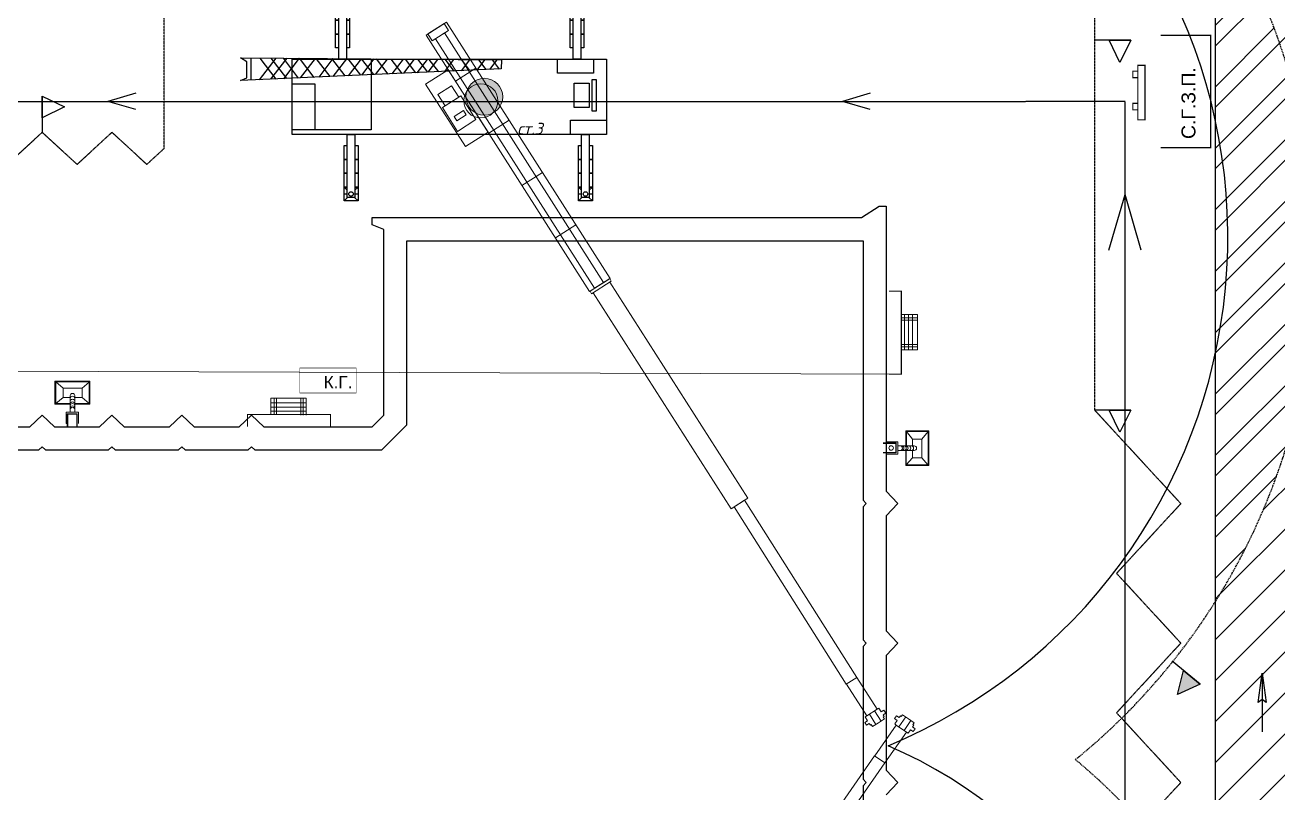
# Model space of a CAD drawing. Header units: millimetres. Extents: x -152693 to 518302, y -31658 to 793547.
# Drawn here: x 272699 to 299728, y 83248 to 99819 of the extents above; entities that cross this region are included whole.
import ezdxf

# ---------------------------------------------------------------- set-up
doc = ezdxf.new("R2010")
doc.units = ezdxf.units.MM
for name, pattern in [('K5LT_AXLED', [19.5, 15, -1.5, 1.5, -1.5]), ('K5LT_BASIC', [0]), ('K5LT_DASHED_REINFORCED', [6, 4, -2]), ('K5LT_REINFORCED', [0]), ('K5LT_THIN', [0]), ('PS-HIDDEN1', [4, 3, -1]), ('PS-HIDDEN2', [6.5, 5, -1.5])]:
    doc.linetypes.add(name, pattern=pattern)
for name, color, linetype in [('1WALLB', 212, 'Continuous'), ('PDF _0', 7, 'Continuous'), ('PDF _Текст', 7, 'Continuous'), ('Системный слой', 7, 'Continuous')]:
    doc.layers.add(name, color=color, linetype=linetype)
doc.layers.add('№3', color=215, linetype='Continuous', lineweight=50)
doc.styles.add('PDF Arial', font='arial.ttf')
doc.styles.add('стиль4', font='isocpeui.ttf', dxfattribs={"height": 2.5})
doc.linetypes.add('ограждение1', pattern='A,0.25,-0.1,[133,ltypeshp.shx,S=0.1,R=0,X=-0.1,Y=0],-0.1,1', length=1.45)
pattern_1 = [(45, (-77411.3, 800593.8), (-662.9126, 662.9126), []), (45, (-76969.4, 800593.8), (-662.9126, 662.9126), [])]

# ---------------------------------------------------------------- blocks, each defined once
blk = doc.blocks.new('прарапрапр')
at = {"color": 1, "lineweight": 25}
for p, q in [((-1831.19, -5961.57), (-1831.92, -5960.84)), ((-1831.22, -5962.33), (-1831.92, -5962.33)), ((-1828.93, -5960.84), (-1829.66, -5961.57)), ((-1828.93, -5962.33), (-1829.6, -5962.33)), ((-1780.63, -5961.57), (-1781.36, -5960.84)), ((-1780.66, -5962.33), (-1781.36, -5962.33)), ((-1778.37, -5960.84), (-1779.1, -5961.57)), ((-1778.37, -5962.33), (-1779.03, -5962.33)), ((-1831.22, -5963.13), (-1831.92, -5963.83)), ((-1828.93, -5963.83), (-1829.6, -5963.16)), ((-1780.66, -5963.13), (-1781.36, -5963.83)), ((-1778.37, -5963.83), (-1779.03, -5963.16)), ((-1812.27, -5989.31), (-1756, -5986.8)), ((-1756, -5986.8), (-1757.36, -5987.38)), ((-1812.29, -5991.25), (-1812.27, -5989.31)), ((-1810.3, -5991.27), (-1811.82, -5989.29)), ((-1811.31, -5991.26), (-1809.73, -5989.2)), ((-1807.34, -5991.29), (-1808.97, -5989.16)), ((-1808.66, -5991.28), (-1806.96, -5989.07)), ((-1805.44, -5991.31), (-1803.61, -5988.92)), ((-1803.64, -5991.32), (-1805.42, -5989.01)), ((-1800.14, -5991.35), (-1802.05, -5988.85)), ((-1801.98, -5991.34), (-1800.01, -5988.76)), ((-1796.64, -5991.38), (-1798.69, -5988.7)), ((-1798.52, -5991.36), (-1796.4, -5988.6)), ((-1794.22, -5991.4), (-1796.36, -5988.6)), ((-1796.25, -5991.38), (-1794.04, -5988.5)), ((-1791.53, -5991.42), (-1793.78, -5988.49)), ((-1793.48, -5991.4), (-1791.15, -5988.37)), ((-1791.09, -5991.42), (-1788.66, -5988.26)), ((-1788.43, -5991.45), (-1790.8, -5988.35)), ((-1785.3, -5991.47), (-1787.79, -5988.22)), ((-1787.64, -5991.45), (-1785.06, -5988.1)), ((-1784.8, -5991.47), (-1782.11, -5987.96)), ((-1782.06, -5991.5), (-1784.68, -5988.08)), ((-1782.03, -5991.5), (-1779.22, -5987.83)), ((-1779.15, -5991.52), (-1781.88, -5987.95)), ((-1778.89, -5991.52), (-1775.95, -5987.69)), ((-1775.63, -5991.55), (-1778.5, -5987.8)), ((-1775.95, -5991.55), (-1772.88, -5987.55)), ((-1772.28, -5991.58), (-1775.29, -5987.66)), ((-1772.11, -5991.58), (-1768.88, -5987.37)), ((-1768.65, -5991.61), (-1771.8, -5987.5)), ((-1768.65, -5991.61), (-1765.28, -5987.21)), ((-1765.19, -5991.63), (-1768.47, -5987.35)), ((-1765.99, -5991.63), (-1762.51, -5987.09)), ((-1762.54, -5991.65), (-1765.92, -5987.24)), ((-1760.17, -5991.67), (-1763.65, -5987.14)), ((-1763.62, -5991.65), (-1760.04, -5986.98)), ((-1758.26, -5991.69), (-1758.24, -5986.9)), ((-1757.36, -5987.38), (-1757.36, -5990.88)), ((-1756, -5991.71), (-1812.29, -5991.25)), ((-1757.36, -5990.88), (-1756, -5991.71)), ((-1830.08, -6002.81), (-1829.42, -6003.47)), ((-1827.8, -6003.51), (-1827.1, -6002.81)), ((-1779.52, -6002.81), (-1778.86, -6003.47)), ((-1777.23, -6003.51), (-1776.53, -6002.81)), ((-1830.08, -6004.31), (-1829.42, -6004.31)), ((-1830.08, -6005.8), (-1829.35, -6005.07)), ((-1827.83, -6005.07), (-1827.1, -6005.8)), ((-1827.8, -6004.31), (-1827.1, -6004.31)), ((-1779.52, -6004.31), (-1778.86, -6004.31)), ((-1779.52, -6005.8), (-1778.79, -6005.07)), ((-1777.26, -6005.07), (-1776.53, -6005.8)), ((-1777.23, -6004.31), (-1776.53, -6004.31))]:
    blk.add_line(p, q, dxfattribs=at)
for points in [[(-1831.22, -5963.83), (-1831.92, -5963.83), (-1831.92, -5960.84), (-1831.22, -5960.84), (-1828.93, -5960.84), (-1828.93, -5963.83), (-1829.6, -5963.83)], [(-1780.66, -5963.83), (-1781.36, -5963.83), (-1781.36, -5960.84), (-1780.66, -5960.84), (-1778.37, -5960.84), (-1778.37, -5963.83), (-1779.03, -5963.83)], [(-1831.22, -5966.81), (-1831.92, -5966.81), (-1831.92, -5963.83), (-1831.22, -5963.83)], [(-1829.6, -5963.83), (-1828.93, -5963.83), (-1828.93, -5966.81), (-1829.6, -5966.81)], [(-1780.66, -5966.81), (-1781.36, -5966.81), (-1781.36, -5963.83), (-1780.66, -5963.83)], [(-1779.03, -5963.83), (-1778.37, -5963.83), (-1778.37, -5966.81), (-1779.03, -5966.81)], [(-1831.22, -5969.8), (-1831.92, -5969.8), (-1831.92, -5966.81), (-1831.22, -5966.81)], [(-1829.6, -5966.81), (-1828.93, -5966.81), (-1828.93, -5969.8), (-1829.6, -5969.8)], [(-1780.66, -5969.8), (-1781.36, -5969.8), (-1781.36, -5966.81), (-1780.66, -5966.81)], [(-1779.03, -5966.81), (-1778.37, -5966.81), (-1778.37, -5969.8), (-1779.03, -5969.8)], [(-1831.22, -5972.79), (-1831.92, -5972.79), (-1831.92, -5969.8), (-1831.22, -5969.8)], [(-1829.6, -5969.8), (-1828.93, -5969.8), (-1828.93, -5972.79), (-1829.6, -5972.79)], [(-1780.66, -5972.79), (-1781.36, -5972.79), (-1781.36, -5969.8), (-1780.66, -5969.8)], [(-1779.03, -5969.8), (-1778.37, -5969.8), (-1778.37, -5972.79), (-1779.03, -5972.79)], [(-1784.21, -5986.22), (-1784.21, -5976.16), (-1767.12, -5976.16), (-1767.12, -5991.44), (-1784.21, -5991.44), (-1784.21, -5986.22)], [(-1829.42, -5996.84), (-1830.08, -5996.84), (-1830.08, -5993.85), (-1829.42, -5993.85)], [(-1827.8, -5993.85), (-1827.1, -5993.85), (-1827.1, -5996.84), (-1827.8, -5996.84)], [(-1778.86, -5996.84), (-1779.52, -5996.84), (-1779.52, -5993.85), (-1778.86, -5993.85)], [(-1777.23, -5993.85), (-1776.53, -5993.85), (-1776.53, -5996.84), (-1777.23, -5996.84)], [(-1829.42, -5999.83), (-1830.08, -5999.83), (-1830.08, -5996.84), (-1829.42, -5996.84)], [(-1827.8, -5996.84), (-1827.1, -5996.84), (-1827.1, -5999.83), (-1827.8, -5999.83)], [(-1778.86, -5999.83), (-1779.52, -5999.83), (-1779.52, -5996.84), (-1778.86, -5996.84)], [(-1777.23, -5996.84), (-1776.53, -5996.84), (-1776.53, -5999.83), (-1777.23, -5999.83)], [(-1829.42, -6002.81), (-1830.08, -6002.81), (-1830.08, -5999.83), (-1829.42, -5999.83)], [(-1827.8, -5999.83), (-1827.1, -5999.83), (-1827.1, -6002.81), (-1827.8, -6002.81)], [(-1778.86, -6002.81), (-1779.52, -6002.81), (-1779.52, -5999.83), (-1778.86, -5999.83)], [(-1777.23, -5999.83), (-1776.53, -5999.83), (-1776.53, -6002.81), (-1777.23, -6002.81)], [(-1827.8, -6002.81), (-1827.1, -6002.81), (-1827.1, -6005.8), (-1827.8, -6005.8), (-1830.08, -6005.8), (-1830.08, -6002.81), (-1829.42, -6002.81)], [(-1777.23, -6002.81), (-1776.53, -6002.81), (-1776.53, -6005.8), (-1777.23, -6005.8), (-1779.52, -6005.8), (-1779.52, -6002.81), (-1778.86, -6002.81)]]:
    blk.add_lwpolyline(points, dxfattribs=at)
for points in [[(-1829.6, -5975.2), (-1831.22, -5975.2), (-1831.22, -5961.57), (-1829.6, -5961.57)], [(-1779.03, -5975.2), (-1780.66, -5975.2), (-1780.66, -5961.57), (-1779.03, -5961.57)], [(-1767.12, -5991.44), (-1834.94, -5991.44), (-1834.94, -5975.2), (-1767.12, -5975.2)], [(-1827.2, -5978.24), (-1834.94, -5978.24), (-1834.94, -5975.2), (-1827.2, -5975.2)], [(-1772.01, -5976.16), (-1767.12, -5976.16), (-1767.12, -5986.11), (-1772.01, -5986.11)], [(-1831.89, -5987), (-1832.72, -5987), (-1832.72, -5980.2), (-1831.89, -5980.2)], [(-1828, -5986.22), (-1831.22, -5986.22), (-1831.22, -5980.99), (-1828, -5980.99)], [(-1824.43, -5991.44), (-1832.17, -5991.44), (-1832.17, -5988.4), (-1824.43, -5988.4)], [(-1829.42, -5991.44), (-1827.8, -5991.44), (-1827.8, -6005.07), (-1829.42, -6005.07)], [(-1778.86, -5991.44), (-1777.23, -5991.44), (-1777.23, -6005.07), (-1778.86, -6005.07)]]:
    blk.add_lwpolyline(points, close=True, dxfattribs=at)
for centre in [(-1830.43, -5962.33), (-1779.86, -5962.33), (-1828.59, -6004.31), (-1778.03, -6004.31)]:
    blk.add_circle(centre, 0.492, dxfattribs=at)
blk = doc.blocks.new('ичси')
at = {"color": 1, "lineweight": 20}
for p, q in [((-1400.86, -5833.4), (-1401.75, -5835.85)), ((-1399.6, -5833.86), (-1400.48, -5836.31)), ((-1405.15, -5843.25), (-1402.39, -5835.62)), ((-1402.68, -5844.15), (-1399.85, -5836.55)), ((-1402.39, -5835.62), (-1399.86, -5836.56)), ((-1440.44, -5952.72), (-1445.35, -5950.95)), ((-1445.02, -5965.37), (-1449.93, -5963.59)), ((-1449.57, -5977.94), (-1454.48, -5976.16)), ((-1454.11, -5990.47), (-1459.02, -5988.69))]:
    blk.add_line(p, q, dxfattribs=at)
for points in [[(-1400.23, -5833.63), (-1401.67, -5833.11), (-1401.84, -5833.56), (-1402.05, -5833.48), (-1402.2, -5833.89), (-1402.85, -5833.66), (-1403.1, -5834.35), (-1402.45, -5834.58), (-1402.78, -5835.48), (-1402.39, -5835.62)], [(-1400.23, -5833.63), (-1398.79, -5834.15), (-1398.95, -5834.6), (-1398.74, -5834.68), (-1398.89, -5835.09), (-1398.23, -5835.33), (-1398.48, -5836.02), (-1399.14, -5835.78), (-1399.46, -5836.68), (-1399.85, -5836.54)], [(-1440.01, -5937.62), (-1421.18, -5885.64), (-1417.17, -5887.09), (-1436, -5939.07)]]:
    blk.add_lwpolyline(points, dxfattribs=at)
for points in [[(-1402.65, -5844.16), (-1417.91, -5886.82), (-1420.45, -5885.9), (-1405.19, -5843.24)], [(-1458.12, -6001.55), (-1435.78, -5939.85), (-1440.69, -5938.07), (-1463.03, -5999.77)], [(-1435.64, -5939.2), (-1435.86, -5939.82), (-1440.6, -5938.1), (-1440.38, -5937.49)], [(-1459.08, -5999.34), (-1437.32, -5939.29), (-1439.48, -5938.51), (-1461.23, -5998.56)], [(-1454.57, -5976.4), (-1460.01, -5991.41), (-1465.46, -5989.44), (-1460.02, -5974.43)], [(-1456.52, -5979.61), (-1458.59, -5985.32), (-1463.01, -5983.72), (-1460.94, -5978)], [(-1458.34, -5981.08), (-1458.72, -5982.14), (-1460.98, -5981.32), (-1460.6, -5980.26)], [(-1459.1, -5985.13), (-1460.09, -5987.85), (-1463.34, -5986.67), (-1462.36, -5983.95)], [(-1458.08, -5999.7), (-1458.67, -6001.35), (-1462.58, -5999.93), (-1461.98, -5998.29)]]:
    blk.add_lwpolyline(points, close=True, dxfattribs=at)
at = {"layer": '№3', "color": 7, "lineweight": 20}
blk.add_circle((-1454.6, -5983.32), 3.69, dxfattribs=at)
blk = doc.blocks.new('AUDIT_I_150324065046-1195')
at = {"layer": 'Системный слой', "color": 150, "linetype": 'K5LT_THIN'}
for p, q in [((416.75, 248.38), (417.74, 255.88)), ((417.74, 255.88), (418.73, 248.38)), ((417.74, 255.88), (417.74, 240.88)), ((417.74, 249.13), (416.75, 248.38)), ((418.73, 248.38), (417.74, 249.13))]:
    blk.add_line(p, q, dxfattribs=at)
at = {"layer": 'Системный слой'}
for points in [[(417.74, 249.13), (417.74, 255.88), (416.75, 248.38), (417.74, 249.13)], [(418.73, 248.38), (417.74, 255.88), (417.74, 249.13), (418.73, 248.38)]]:
    blk.add_solid(points, dxfattribs=at)

msp = doc.modelspace()

# ---------------------------------------------------------------- hatches: boundary and pattern name
at = {"lineweight": 20, "ltscale": 100}
h = msp.add_hatch(dxfattribs=at)
h.set_pattern_fill('ANSI32', color=254, scale=2500)
h.set_pattern_definition(pattern_1)
edge = h.paths.add_edge_path()
edge.add_arc((286496.47542, 94848.96554), 14035.24879, 53.944840553, 68.98864368)
edge.add_line((291528.85574, 107951.00191), (273898.37507, 107951.00191))
edge.add_line((273898.37507, 107951.00191), (256267.89441, 107951.00191))
edge.add_arc((260131.67561, 95016.85908), 13498.92054, 106.632319939, 139.607312333)
edge.add_line((249850.61402, 103764.46608), (249850.61402, 86269.25208))
edge.add_line((249850.61402, 86269.25208), (251605.84296, 84551.15158))
edge.add_line((251605.84296, 84551.15158), (251605.84296, 104151.12207))
edge.add_arc((253612.08012, 104189.17497), 2006.598, 90.007458594, 181.086615999, ccw=False)
edge.add_line((253611.8189, 106195.77296), (294757.11523, 106195.77296))
h = msp.add_hatch(dxfattribs=at)
h.set_pattern_fill('ANSI31', color=254, scale=5000)
h.set_pattern_definition([(45, (-77411.33, 800593.8), (-441.94174, 441.94174), [])])
h.paths.add_polyline_path([(253895.88337, 106989.15004), (253506.44777, 107668.20567), (254041.77596, 107702.08709), (253739.12276, 107262.49221), (253895.88337, 106989.15004, -0.0475109513), (256267.89441, 107951.00191), (252358.08394, 107951.00191, 0.4142142362), (249850.61402, 105443.52621), (249850.61402, 103764.46608, -0.0967050735)])
h.paths.add_polyline_path([(298379.32802, 104189.79702), (298379.32802, 103492.82013), (298436.57655, 103567.57218), (298674.5823, 103086.86698), (298379.32802, 103148.69593), (298379.32802, 102317.96967, -0.0808472634), (300134.55696, 98164.22426), (300134.55696, 105443.53775, 0.4142128885), (297627.08704, 107951.00191), (291528.85574, 107951.00191, -0.0383320613), (293469.95321, 107029.22892), (293859.42176, 107708.34201), (294159.00979, 107263.40243), (293626.74677, 107302.62855), (293469.95321, 107029.22892, -0.0273344755), (294757.11523, 106195.77296), (296373.35046, 106195.77296, -0.414213799)])
h.paths.add_polyline_path([(298379.32802, 80197.98716, -0.0214475873), (298798.37025, 79276.71081), (299463.20165, 79668.65582), (299493.71093, 79263.69407), (300134.55696, 79263.69407), (300134.55696, 91533.70682, -0.0808472634), (298379.32802, 87379.9614)])
h.paths.add_polyline_path([(299387.80236, 85262.92615), (299304.29424, 85199.49519), (299387.80236, 85833.80471), (299471.31047, 85199.49519)], flags=16)
h.paths.add_polyline_path([(299477.31367, 72798.42986), (300134.55696, 72790.34711), (300134.55696, 78535.81035), (299069.29493, 78535.81035, -0.1236969984)])
h.paths.add_polyline_path([(300134.55696, 72541.48634), (300017.29192, 72310.51624), (299792.45897, 72794.55422), (299477.31367, 72798.42986, -0.0737886965), (298379.32802, 69512.22143), (298379.32802, 66527.61504, -0.0912526252), (298215.04288, 65634.91151), (300295.53812, 65634.91151, -0.1110019233), (300134.55696, 66728.19633)])
h.paths.add_polyline_path([(299253.84685, 66526.25718), (299259.74079, 66526.25718), (299259.74079, 66532.25718), (299253.84685, 66532.25718)], flags=24)
h = msp.add_hatch(dxfattribs=at)
h.set_pattern_fill('ANSI32', color=254, scale=2500)
h.set_pattern_definition(pattern_1)
edge = h.paths.add_edge_path()
edge.add_arc((286496.47542, 94848.96554), 14035.24879, 327.848456577, 363.064592845)
edge.add_arc((286496.47542, 94848.96554), 14035.24879, 3.064592845, 32.151543423)
edge.add_line((298379.32802, 102317.96967), (298379.32802, 87379.9614))
at = {"linetype": 'Continuous', "lineweight": 0}
msp.add_hatch(color=256, dxfattribs=at).paths.add_polyline_path([(282777.90628, 98631.44108, 0.5504176756), (282210.50657, 98272.16799), (282607.95089, 98272.16799)])
h = msp.add_hatch(color=256, dxfattribs=at)
h.paths.add_polyline_path([(282210.50657, 98272.16799, 1), (283005.39521, 98272.16799)])
h.paths.add_polyline_path([(282607.95089, 98272.16799), (283005.39521, 98272.16799, 0.2899749735), (282777.90628, 98631.44108)])
at = {"layer": '1WALLB', "linetype": 'PS-HIDDEN1', "ltscale": 750}
h = msp.add_hatch(color=1, dxfattribs=at)
h.paths.add_polyline_path([(297573.78963, 85422.50678), (297561.29775, 85372.09465), (298050.36281, 85592.41168), (297850.31905, 85757.52903)])
h.paths.add_polyline_path([(297573.78963, 85422.50678), (297850.31905, 85757.52903), (297689.66529, 85890.13363)])

# ---------------------------------------------------------------- linework, layer by layer
at = {"color": 7, "lineweight": 25}
for p, q in [((275086.14886, 98345.8797), (274487.17586, 98171.8692)), ((275086.14886, 97997.85869), (274487.17586, 98171.8692)), ((290934.51287, 98345.8797), (290335.53987, 98171.8692)), ((290934.51287, 97997.85869), (290335.53987, 98171.8692)), ((296081.51358, 94962.07888), (296429.53459, 96160.02487)), ((296777.5556, 94962.07888), (296429.53459, 96160.02487))]:
    msp.add_line(p, q, dxfattribs=at)
at = {"color": 254, "lineweight": 20, "ltscale": 100}
msp.add_line((257623.77078, 92399.67343), (291602.13704, 92283.98665), dxfattribs=at)
at = {"linetype": 'Continuous', "lineweight": 0}
msp.add_circle((282607.95089, 98272.16799), 397.44432, dxfattribs=at)
at = {"linetype": 'K5LT_DASHED_REINFORCED', "lineweight": 25, "ltscale": 6}
for centre, radius, start, end in [((286496.47542, 94848.96554), 14035.24879, 309.155771448, 76.116527972), ((287855.09445, 74855.1043), 11802.79159, 293.36441825, 50.524077257)]:
    msp.add_arc(centre, radius, start, end, dxfattribs=at)
at = {"color": 6, "linetype": 'ограждение1', "lineweight": 25, "ltscale": 20}
for centre, radius, start, end in [((286760.96064, 95244.28161), 11886.89531, 292.540624988, 56.817377103), ((287412.16468, 75111.17043), 9952.57597, 289.426553382, 66.895403074)]:
    msp.add_arc(centre, radius, start, end, dxfattribs=at)
at = {"layer": '1WALLB', "color": 1, "linetype": 'PS-HIDDEN1', "ltscale": 750}
for points in [[(296553.70485, 99490.8993), (296316.77541, 99009.6627), (296086.00723, 99490.8993), (296553.70485, 99490.8993), (295770.83811, 99490.8993)], [(273069.78553, 98287.46798), (273551.02212, 98050.53854), (273069.78553, 97819.77036), (273069.78553, 98287.46798), (273069.78553, 97504.60123)], [(296553.70485, 91511.61187), (296316.77541, 91030.37527), (296086.00723, 91511.61187), (296553.70485, 91511.61187), (295770.83811, 91511.61187)], [(298050.36281, 85592.41168), (297561.29775, 85372.09465), (297689.66529, 85890.13363), (298050.36281, 85592.41168), (297446.60071, 86090.76063)]]:
    msp.add_lwpolyline(points, dxfattribs=at)
at = {"layer": 'PDF _0', "lineweight": 0}
for points, const_width in [([(297195.76599, 97172.75609), (298275.30339, 97172.75609), (298275.30339, 99598.54013), (297195.76599, 99598.54013)], 25.40088), ([(296861.32107, 97773.91025), (296704.68231, 97773.91025), (296704.68231, 98950.81769), (296861.32107, 98950.81769), (296861.32107, 97773.91025), (296704.68231, 97773.91025), (296704.68231, 97989.81773), (296598.84531, 97989.81773), (296598.84531, 98129.52257), (296704.68231, 98129.52257), (296704.68231, 98684.10845), (296598.84531, 98684.10845), (296598.84531, 98823.81329), (296704.68231, 98823.81329), (296704.68231, 98950.81769)], 25.40088), ([(291339.66128, 94074.74869), (291602.13704, 94074.74869), (291602.13704, 92283.98665), (291339.66128, 92283.98665)], 25.40088), ([(278627.15807, 92416.88104), (278627.15807, 91877.11234), (279842.16683, 91877.11234), (279842.16683, 92418.99778), (278625.04133, 92418.99778)], 12.70044), ([(277499.43883, 91150.9534), (277499.43883, 91413.42916), (279290.20087, 91413.42916), (279290.20087, 91150.9534)], 25.40088)]:
    msp.add_lwpolyline(points, dxfattribs=dict(at, const_width=const_width))
for points in [[(291602.13704, 93570.96457), (291953.51588, 93570.96457), (291953.51588, 92813.17165), (291589.4366, 92813.17165)], [(291674.1062, 93570.96457), (291674.1062, 92813.17165)], [(291758.7758, 93570.96457), (291758.7758, 92813.17165)], [(291843.4454, 93570.96457), (291843.4454, 92813.17165)], [(291602.13704, 93503.22889), (291953.51588, 93503.22889)], [(291602.13704, 93448.19365), (291953.51588, 93448.19365)], [(291953.51588, 92923.24213), (291589.4366, 92923.24213)], [(291953.51588, 92872.44037), (291589.4366, 92872.44037)], [(273771.22474, 91637.8036), (274097.2027, 91637.8036), (274097.2027, 92137.35424), (273343.64326, 92137.35424), (273343.64326, 91637.8036), (273669.62122, 91637.8036)], [(273521.44942, 91781.74192), (273521.44942, 91984.94896), (273364.81066, 92120.42032), (273364.81066, 91654.73752)], [(273771.22474, 91650.50404), (274080.26878, 91650.50404), (274080.26878, 92120.42032), (273364.81066, 92120.42032)], [(273521.44942, 91984.94896), (273932.09698, 91984.94896)], [(274080.26878, 92111.95336), (273932.09698, 91984.94896), (273932.09698, 91781.74192), (274080.26878, 91650.50404)], [(273669.62122, 91781.74192), (273521.44942, 91781.74192), (273364.81066, 91654.73752), (273678.08818, 91654.73752)], [(273669.62122, 91819.84324), (273669.62122, 91464.23092)], [(273771.22474, 91819.84324), (273771.22474, 91464.23092)], [(273932.09698, 91781.74192), (273771.22474, 91781.74192)], [(278003.22295, 91413.42916), (278003.22295, 91764.808), (278761.01587, 91764.808), (278761.01587, 91400.72872)], [(278003.22295, 91667.43796), (278761.01587, 91667.43796)], [(278070.95863, 91413.42916), (278070.95863, 91764.808)], [(278125.99387, 91413.42916), (278125.99387, 91764.808)], [(278650.94539, 91764.808), (278650.94539, 91400.72872)], [(278701.74715, 91764.808), (278701.74715, 91400.72872)], [(273610.3525, 91218.68908), (273584.95162, 91218.68908), (273584.95162, 91464.23092), (273851.66086, 91464.23092), (273851.66086, 91222.92256)], [(273610.3525, 91150.9534), (273610.3525, 91430.36308), (273822.0265, 91430.36308), (273822.0265, 91150.9534)], [(273618.81946, 91150.9534), (273618.81946, 91421.89612), (273813.55954, 91421.89612), (273813.55954, 91150.9534)], [(278003.22295, 91570.06792), (278761.01587, 91570.06792)], [(278003.22295, 91485.39832), (278761.01587, 91485.39832)], [(291279.03212, 90800.72941), (291279.03212, 90826.13029), (291524.57396, 90826.13029), (291524.57396, 90555.18757), (291283.2656, 90555.18757)], [(291698.14664, 90635.62369), (291698.14664, 90313.87921), (292197.69728, 90313.87921), (292197.69728, 91063.20517), (291698.14664, 91063.20517), (291698.14664, 90737.22721)], [(291710.84708, 90635.62369), (291710.84708, 90326.57965), (292180.76336, 90326.57965), (292180.76336, 91046.27125)], [(291842.08496, 90737.22721), (291842.08496, 90885.39901), (291715.08056, 91046.27125), (291715.08056, 90732.99373)], [(291842.08496, 90885.39901), (292045.292, 90885.39901), (292180.76336, 91046.27125), (291715.08056, 91046.27125)], [(292045.292, 90885.39901), (292045.292, 90478.98493)], [(291211.29644, 90800.72941), (291490.70612, 90800.72941), (291490.70612, 90584.82193), (291211.29644, 90584.82193)], [(291211.29644, 90792.26245), (291482.23916, 90792.26245), (291482.23916, 90593.28889), (291211.29644, 90593.28889)], [(291880.18628, 90737.22721), (291524.57396, 90737.22721)], [(291880.18628, 90635.62369), (291524.57396, 90635.62369)], [(291842.08496, 90478.98493), (291842.08496, 90635.62369)], [(292176.52988, 90326.57965), (292045.292, 90478.98493), (291842.08496, 90478.98493), (291710.84708, 90326.57965)]]:
    msp.add_lwpolyline(points, dxfattribs=at)
msp.add_circle((291382.75236, 90692.77564), 48.68505, dxfattribs=at)
for centre, radius, start, end in [((273722.53969, 91821.95994), 48.68506, 0.027499543, 179.972500458), ((273722.53978, 91639.92038), 48.68495, 359.835146939, 180.164853053), ((273722.53973, 91758.45781), 48.685, 0.142811835, 179.857188155), ((273722.53984, 91699.1891), 48.68492, 358.90683513, 181.093164864), ((273722.53974, 91601.81905), 48.68499, 0.505324322, 179.49467568), ((273722.53974, 91521.3829), 48.68501, 359.527578435, 180.472421565), ((273722.53972, 91551.01724), 48.68504, 0.219744064, 179.780255935), ((291581.72594, 90688.54217), 48.68501, 269.527578447, 90.472421561), ((291611.36028, 90688.54219), 48.68504, 270.219744071, 89.780255923), ((291662.16209, 90688.54217), 48.68499, 270.505324322, 89.494675678), ((291700.26342, 90688.54213), 48.68495, 269.835146935, 90.164853076), ((291759.53214, 90688.54207), 48.68492, 268.906835135, 91.093164871), ((291818.80085, 90688.54218), 48.685, 270.14281184, 89.857188158), ((291882.30298, 90688.54222), 48.68506, 270.027499549, 89.972500454)]:
    msp.add_arc(centre, radius, start, end, dxfattribs=at)
at = {"layer": 'Системный слой', "color": 18, "linetype": 'K5LT_REINFORCED', "lineweight": 30, "true_color": 0x000000}
msp.add_line((298379.32802, 66402.58218), (298379.32802, 104189.78357), dxfattribs=at)
at = {"layer": 'Системный слой', "color": 150, "linetype": 'K5LT_AXLED', "lineweight": 25}
for p, q in [((257665.87322, 98171.8692), (294287.99604, 98171.8692)), ((296429.53459, 98171.8692), (294287.99604, 98171.8692)), ((296429.53459, 71743.13618), (296429.53459, 98171.8692))]:
    msp.add_line(p, q, dxfattribs=at)
at = {"layer": 'Системный слой', "color": 7, "linetype": 'PS-HIDDEN2', "lineweight": 30}
msp.add_lwpolyline([(272317.54455, 96811.4649), (273069.78553, 97504.60123), (273822.0265, 96811.4649), (274574.26748, 97504.60123), (275326.50846, 96811.4649), (275699.19413, 97154.86813), (275699.19413, 100156.20525), (289419.939, 100156.20525), (289801.07443, 100401.9373), (295770.83811, 100401.9373), (295770.83811, 91511.61187), (297632.67995, 89491.00831), (296246.40729, 87986.52636), (297632.67995, 86482.0444), (296246.40729, 84977.56245), (297632.67995, 83473.08049), (296246.40729, 81968.59854)], dxfattribs=at)
at = {"layer": 'Системный слой', "color": 7, "linetype": 'K5LT_BASIC', "lineweight": 30}
for points in [[(271831.98952, 91150.9534), (272803.09958, 91150.9534), (273069.78553, 91396.68546), (273336.47147, 91150.9534), (274307.58153, 91150.9534), (274574.26748, 91396.68546), (274840.95343, 91150.9534), (275812.06349, 91150.9534), (276078.74944, 91396.68546), (276345.43539, 91150.9534), (277316.54544, 91150.9534), (277583.23139, 91396.68546), (277849.91734, 91150.9534), (280185.98517, 91150.9534), (280436.73217, 91401.7004), (280436.73217, 95408.63734), (280191.00011, 95508.93614), (280191.00011, 95664.39927), (290742.43356, 95664.39927), (291123.56899, 95910.13132), (291279.03212, 95910.13132), (291279.03212, 89757.69426), (291524.76418, 89491.00831), (291279.03212, 89224.32237), (291279.03212, 86748.73035), (291524.76418, 86482.0444), (291279.03212, 86215.35845), (291279.03212, 83739.76644), (291524.76418, 83473.08049), (291279.03212, 83206.39454)], [(271636.75428, 90650.9534), (272998.33481, 90650.9534), (273069.78553, 90716.79013), (273141.23624, 90650.9534), (274502.81677, 90650.9534), (274574.26748, 90716.79013), (274645.71819, 90650.9534), (276007.29872, 90650.9534), (276078.74944, 90716.79013), (276150.20015, 90650.9534), (277511.78068, 90650.9534), (277583.23139, 90716.79013), (277654.6821, 90650.9534), (280393.09196, 90650.9534), (280936.73217, 91194.59362), (280936.73217, 95164.39927), (290779.03212, 95164.39927), (290779.03212, 89562.45903), (290844.86885, 89491.00831), (290779.03212, 89419.5576), (290779.03212, 86553.49512), (290844.86885, 86482.0444), (290779.03212, 86410.59369), (290779.03212, 83544.5312), (290844.86885, 83473.08049), (290779.03212, 83401.62978), (290779.03212, 80535.56729)]]:
    msp.add_lwpolyline(points, dxfattribs=at)

# ---------------------------------------------------------------- block references
at = {"color": 254, "lineweight": 20, "yscale": 100, "zscale": 100}
for name, p, xscale, rotation in [('ичси', (555249.74266, -453891.42438), -100, 192.6247005089621), ('прарапрапр', (101746.37195, -500059.77028), 100, 180), ('ичси', (578355.20368, 611896.63575), 100, 344.9605754241517)]:
    msp.add_blockref(name, p, dxfattribs=dict(at, xscale=xscale, rotation=rotation))
at = {"layer": 'Системный слой', "xscale": 84.57460237318938, "yscale": 84.57460237318938, "zscale": 84.57460237318938}
msp.add_blockref('AUDIT_I_150324065046-1195', (264057.67397, 64193.00159), dxfattribs=at)
msp.add_blockref('AUDIT_I_150324065046-1195', (264057.67397, 64193.00159), dxfattribs=at)

# ---------------------------------------------------------------- texts
at = {"layer": 'PDF _Текст', "lineweight": 20, "insert": (297952.03471, 97359.02921), "char_height": 300, "attachment_point": 7, "rotation": 90, "style": 'PDF Arial'}
msp.add_mtext('С.Г.З.П.                  СП', dxfattribs=at)
at = {"layer": 'PDF _Текст', "lineweight": 20, "insert": (279141.52589, 91980.01875), "char_height": 264.263959, "attachment_point": 7, "style": 'PDF Arial'}
msp.add_mtext('К.Г.', dxfattribs=at)
at = {"layer": 'Системный слой', "lineweight": 30, "insert": (283319.4324, 97459.97068), "char_height": 250, "width": 6070.1071272, "attachment_point": 7, "style": 'стиль4'}
msp.add_mtext('{\\C7;ст.3}', dxfattribs=at)

doc.saveas('drawing.dxf')
